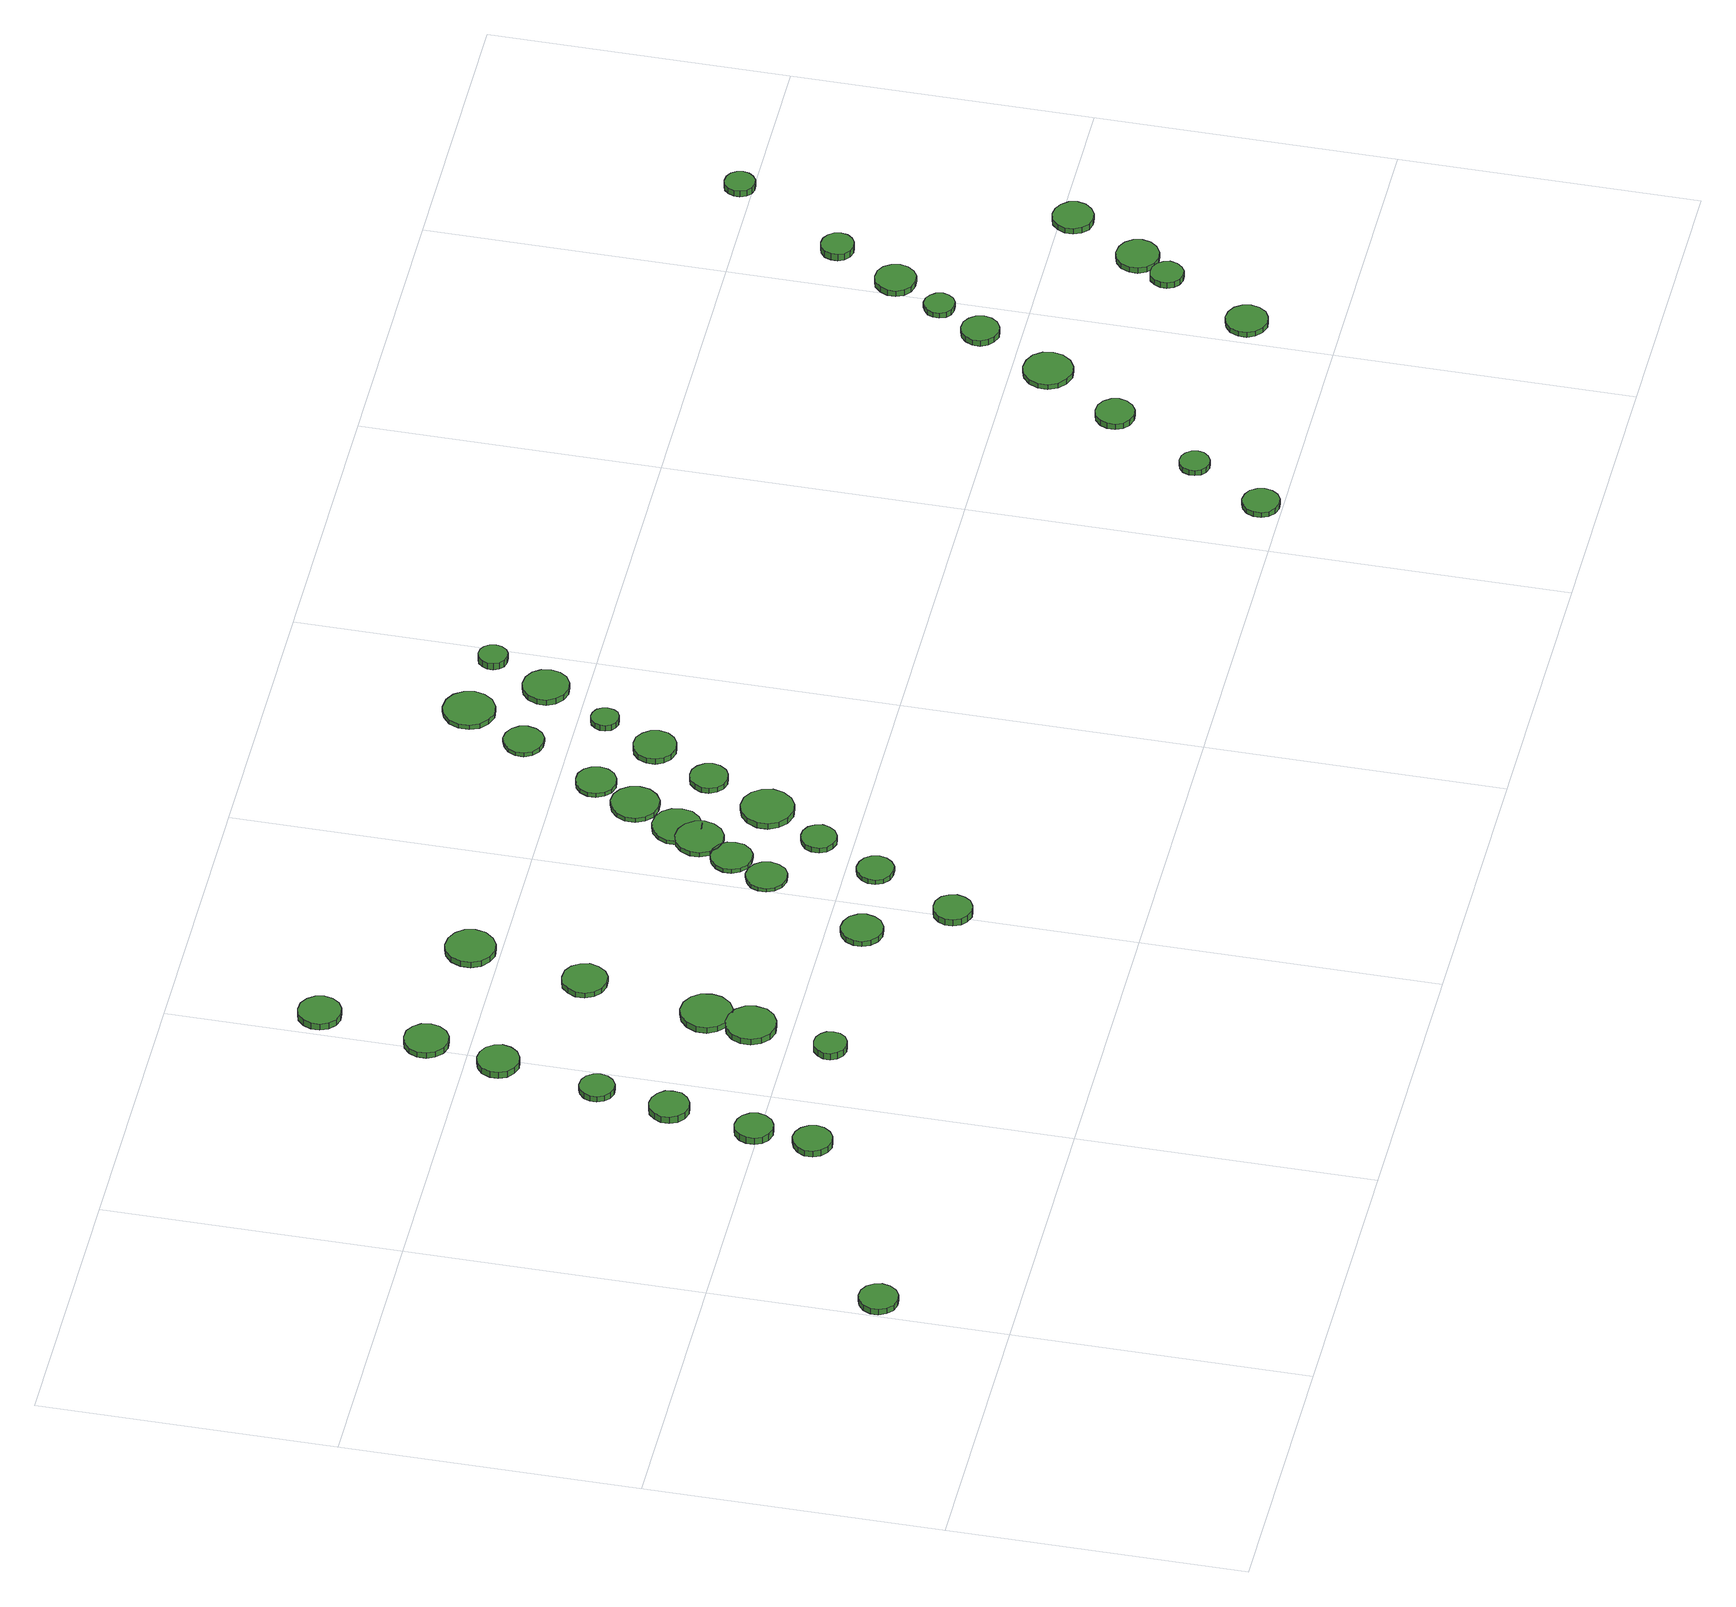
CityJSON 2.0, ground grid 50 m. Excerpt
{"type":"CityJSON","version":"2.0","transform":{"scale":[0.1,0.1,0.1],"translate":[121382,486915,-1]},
"CityObjects":{
"tree1":{"type":"SolitaryVegetationObject","attributes":{"function":"something"},"geometry":[{"type":"MultiSurface","lod":"1","boundaries":[[[0,1,2,3,4,5,6,7,8,9,10,11,12,13,14]],[[15,16,17,18,19,20,21,22,23,24,25,26,27,28,29]],[[0,29,28,1]],[[1,28,27,2]],[[2,27,26,3]],[[3,26,25,4]],[[4,25,24,5]],[[5,24,23,6]],[[6,23,22,7]],[[7,22,21,8]],[[8,21,20,9]],[[9,20,19,10]],[[10,19,18,11]],[[11,18,17,12]],[[12,17,16,13]],[[13,16,15,14]],[[14,15,29,0]]]}]},
"tree2":{"type":"SolitaryVegetationObject","attributes":{"function":"something"},"geometry":[{"type":"MultiSurface","lod":"1","boundaries":[[[30,31,32,33,34,35,36,37,38,39,40,41,42,43,44]],[[45,46,47,48,49,50,51,52,53,54,55,56,57,58,59]],[[30,59,58,31]],[[31,58,57,32]],[[32,57,56,33]],[[33,56,55,34]],[[34,55,54,35]],[[35,54,53,36]],[[36,53,52,37]],[[37,52,51,38]],[[38,51,50,39]],[[39,50,49,40]],[[40,49,48,41]],[[41,48,47,42]],[[42,47,46,43]],[[43,46,45,44]],[[44,45,59,30]]]}]},
"tree3":{"type":"SolitaryVegetationObject","attributes":{"function":"something"},"geometry":[{"type":"MultiSurface","lod":"1","boundaries":[[[60,61,62,63,64,65,66,67,68,69,70,71,72,73,74]],[[75,76,77,78,79,80,81,82,83,84,85,86,87,88,89]],[[60,89,88,61]],[[61,88,87,62]],[[62,87,86,63]],[[63,86,85,64]],[[64,85,84,65]],[[65,84,83,66]],[[66,83,82,67]],[[67,82,81,68]],[[68,81,80,69]],[[69,80,79,70]],[[70,79,78,71]],[[71,78,77,72]],[[72,77,76,73]],[[73,76,75,74]],[[74,75,89,60]]]}]},
"tree4":{"type":"SolitaryVegetationObject","attributes":{"function":"something"},"geometry":[{"type":"MultiSurface","lod":"1","boundaries":[[[90,91,92,93,94,95,96,97,98,99,100,101,102,103,104]],[[105,106,107,108,109,110,111,112,113,114,115,116,117,118,119]],[[90,119,118,91]],[[91,118,117,92]],[[92,117,116,93]],[[93,116,115,94]],[[94,115,114,95]],[[95,114,113,96]],[[96,113,112,97]],[[97,112,111,98]],[[98,111,110,99]],[[99,110,109,100]],[[100,109,108,101]],[[101,108,107,102]],[[102,107,106,103]],[[103,106,105,104]],[[104,105,119,90]]]}]},
"tree5":{"type":"SolitaryVegetationObject","attributes":{"function":"something"},"geometry":[{"type":"MultiSurface","lod":"1","boundaries":[[[120,121,122,123,124,125,126,127,128,129,130,131,132,133,134]],[[135,136,137,138,139,140,141,142,143,144,145,146,147,148,149]],[[120,149,148,121]],[[121,148,147,122]],[[122,147,146,123]],[[123,146,145,124]],[[124,145,144,125]],[[125,144,143,126]],[[126,143,142,127]],[[127,142,141,128]],[[128,141,140,129]],[[129,140,139,130]],[[130,139,138,131]],[[131,138,137,132]],[[132,137,136,133]],[[133,136,135,134]],[[134,135,149,120]]]}]},
"tree6":{"type":"SolitaryVegetationObject","attributes":{"function":"something"},"geometry":[{"type":"MultiSurface","lod":"1","boundaries":[[[150,151,152,153,154,155,156,157,158,159,160,161,162,163,164]],[[165,166,167,168,169,170,171,172,173,174,175,176,177,178,179]],[[150,179,178,151]],[[151,178,177,152]],[[152,177,176,153]],[[153,176,175,154]],[[154,175,174,155]],[[155,174,173,156]],[[156,173,172,157]],[[157,172,171,158]],[[158,171,170,159]],[[159,170,169,160]],[[160,169,168,161]],[[161,168,167,162]],[[162,167,166,163]],[[163,166,165,164]],[[164,165,179,150]]]}]},
"tree7":{"type":"SolitaryVegetationObject","attributes":{"function":"something"},"geometry":[{"type":"MultiSurface","lod":"1","boundaries":[[[180,181,182,183,184,185,186,187,188,189,190,191,192,193,194]],[[195,196,197,198,199,200,201,202,203,204,205,206,207,208,209]],[[180,209,208,181]],[[181,208,207,182]],[[182,207,206,183]],[[183,206,205,184]],[[184,205,204,185]],[[185,204,203,186]],[[186,203,202,187]],[[187,202,201,188]],[[188,201,200,189]],[[189,200,199,190]],[[190,199,198,191]],[[191,198,197,192]],[[192,197,196,193]],[[193,196,195,194]],[[194,195,209,180]]]}]},
"tree8":{"type":"SolitaryVegetationObject","attributes":{"function":"something"},"geometry":[{"type":"MultiSurface","lod":"1","boundaries":[[[210,211,212,213,214,215,216,217,218,219,220,221,222,223,224]],[[225,226,227,228,229,230,231,232,233,234,235,236,237,238,239]],[[210,239,238,211]],[[211,238,237,212]],[[212,237,236,213]],[[213,236,235,214]],[[214,235,234,215]],[[215,234,233,216]],[[216,233,232,217]],[[217,232,231,218]],[[218,231,230,219]],[[219,230,229,220]],[[220,229,228,221]],[[221,228,227,222]],[[222,227,226,223]],[[223,226,225,224]],[[224,225,239,210]]]}]},
"tree9":{"type":"SolitaryVegetationObject","attributes":{"function":"something"},"geometry":[{"type":"MultiSurface","lod":"1","boundaries":[[[240,241,242,243,244,245,246,247,248,249,250,251,252,253,254]],[[255,256,257,258,259,260,261,262,263,264,265,266,267,268,269]],[[240,269,268,241]],[[241,268,267,242]],[[242,267,266,243]],[[243,266,265,244]],[[244,265,264,245]],[[245,264,263,246]],[[246,263,262,247]],[[247,262,261,248]],[[248,261,260,249]],[[249,260,259,250]],[[250,259,258,251]],[[251,258,257,252]],[[252,257,256,253]],[[253,256,255,254]],[[254,255,269,240]]]}]},
"tree10":{"type":"SolitaryVegetationObject","attributes":{"function":"something"},"geometry":[{"type":"MultiSurface","lod":"1","boundaries":[[[270,271,272,273,274,275,276,277,278,279,280,281,282,283,284]],[[285,286,287,288,289,290,291,292,293,294,295,296,297,298,299]],[[270,299,298,271]],[[271,298,297,272]],[[272,297,296,273]],[[273,296,295,274]],[[274,295,294,275]],[[275,294,293,276]],[[276,293,292,277]],[[277,292,291,278]],[[278,291,290,279]],[[279,290,289,280]],[[280,289,288,281]],[[281,288,287,282]],[[282,287,286,283]],[[283,286,285,284]],[[284,285,299,270]]]}]},
"tree11":{"type":"SolitaryVegetationObject","attributes":{"function":"something"},"geometry":[{"type":"MultiSurface","lod":"1","boundaries":[[[300,301,302,303,304,305,306,307,308,309,310,311,312,313,314]],[[315,316,317,318,319,320,321,322,323,324,325,326,327,328,329]],[[300,329,328,301]],[[301,328,327,302]],[[302,327,326,303]],[[303,326,325,304]],[[304,325,324,305]],[[305,324,323,306]],[[306,323,322,307]],[[307,322,321,308]],[[308,321,320,309]],[[309,320,319,310]],[[310,319,318,311]],[[311,318,317,312]],[[312,317,316,313]],[[313,316,315,314]],[[314,315,329,300]]]}]},
"tree12":{"type":"SolitaryVegetationObject","attributes":{"function":"something"},"geometry":[{"type":"MultiSurface","lod":"1","boundaries":[[[330,331,332,333,334,335,336,337,338,339,340,341,342,343,344]],[[345,346,347,348,349,350,351,352,353,354,355,356,357,358,359]],[[330,359,358,331]],[[331,358,357,332]],[[332,357,356,333]],[[333,356,355,334]],[[334,355,354,335]],[[335,354,353,336]],[[336,353,352,337]],[[337,352,351,338]],[[338,351,350,339]],[[339,350,349,340]],[[340,349,348,341]],[[341,348,347,342]],[[342,347,346,343]],[[343,346,345,344]],[[344,345,359,330]]]}]},
"tree13":{"type":"SolitaryVegetationObject","attributes":{"function":"something"},"geometry":[{"type":"MultiSurface","lod":"1","boundaries":[[[360,361,362,363,364,365,366,367,368,369,370,371,372,373,374]],[[375,376,377,378,379,380,381,382,383,384,385,386,387,388,389]],[[360,389,388,361]],[[361,388,387,362]],[[362,387,386,363]],[[363,386,385,364]],[[364,385,384,365]],[[365,384,383,366]],[[366,383,382,367]],[[367,382,381,368]],[[368,381,380,369]],[[369,380,379,370]],[[370,379,378,371]],[[371,378,377,372]],[[372,377,376,373]],[[373,376,375,374]],[[374,375,389,360]]]}]},
"tree14":{"type":"SolitaryVegetationObject","attributes":{"function":"something"},"geometry":[{"type":"MultiSurface","lod":"1","boundaries":[[[390,391,392,393,394,395,396,397,398,399,400,401,402,403,404]],[[405,406,407,408,409,410,411,412,413,414,415,416,417,418,419]],[[390,419,418,391]],[[391,418,417,392]],[[392,417,416,393]],[[393,416,415,394]],[[394,415,414,395]],[[395,414,413,396]],[[396,413,412,397]],[[397,412,411,398]],[[398,411,410,399]],[[399,410,409,400]],[[400,409,408,401]],[[401,408,407,402]],[[402,407,406,403]],[[403,406,405,404]],[[404,405,419,390]]]}]},
"tree15":{"type":"SolitaryVegetationObject","attributes":{"function":"something"},"geometry":[{"type":"MultiSurface","lod":"1","boundaries":[[[420,421,422,423,424,425,426,427,428,429,430,431,432,433,434]],[[435,436,437,438,439,440,441,442,443,444,445,446,447,448,449]],[[420,449,448,421]],[[421,448,447,422]],[[422,447,446,423]],[[423,446,445,424]],[[424,445,444,425]],[[425,444,443,426]],[[426,443,442,427]],[[427,442,441,428]],[[428,441,440,429]],[[429,440,439,430]],[[430,439,438,431]],[[431,438,437,432]],[[432,437,436,433]],[[433,436,435,434]],[[434,435,449,420]]]}]},
"tree16":{"type":"SolitaryVegetationObject","attributes":{"function":"something"},"geometry":[{"type":"MultiSurface","lod":"1","boundaries":[[[450,451,452,453,454,455,456,457,458,459,460,461,462,463,464]],[[465,466,467,468,469,470,471,472,473,474,475,476,477,478,479]],[[450,479,478,451]],[[451,478,477,452]],[[452,477,476,453]],[[453,476,475,454]],[[454,475,474,455]],[[455,474,473,456]],[[456,473,472,457]],[[457,472,471,458]],[[458,471,470,459]],[[459,470,469,460]],[[460,469,468,461]],[[461,468,467,462]],[[462,467,466,463]],[[463,466,465,464]],[[464,465,479,450]]]}]},
"tree17":{"type":"SolitaryVegetationObject","attributes":{"function":"something"},"geometry":[{"type":"MultiSurface","lod":"1","boundaries":[[[480,481,482,483,484,485,486,487,488,489,490,491,492,493,494]],[[495,496,497,498,499,500,501,502,503,504,505,506,507,508,509]],[[480,509,508,481]],[[481,508,507,482]],[[482,507,506,483]],[[483,506,505,484]],[[484,505,504,485]],[[485,504,503,486]],[[486,503,502,487]],[[487,502,501,488]],[[488,501,500,489]],[[489,500,499,490]],[[490,499,498,491]],[[491,498,497,492]],[[492,497,496,493]],[[493,496,495,494]],[[494,495,509,480]]]}]},
"tree18":{"type":"SolitaryVegetationObject","attributes":{"function":"something"},"geometry":[{"type":"MultiSurface","lod":"1","boundaries":[[[510,511,512,513,514,515,516,517,518,519,520,521,522,523,524]],[[525,526,527,528,529,530,531,532,533,534,535,536,537,538,539]],[[510,539,538,511]],[[511,538,537,512]],[[512,537,536,513]],[[513,536,535,514]],[[514,535,534,515]],[[515,534,533,516]],[[516,533,532,517]],[[517,532,531,518]],[[518,531,530,519]],[[519,530,529,520]],[[520,529,528,521]],[[521,528,527,522]],[[522,527,526,523]],[[523,526,525,524]],[[524,525,539,510]]]}]},
"tree19":{"type":"SolitaryVegetationObject","attributes":{"function":"something"},"geometry":[{"type":"MultiSurface","lod":"1","boundaries":[[[540,541,542,543,544,545,546,547,548,549,550,551,552,553,554]],[[555,556,557,558,559,560,561,562,563,564,565,566,567,568,569]],[[540,569,568,541]],[[541,568,567,542]],[[542,567,566,543]],[[543,566,565,544]],[[544,565,564,545]],[[545,564,563,546]],[[546,563,562,547]],[[547,562,561,548]],[[548,561,560,549]],[[549,560,559,550]],[[550,559,558,551]],[[551,558,557,552]],[[552,557,556,553]],[[553,556,555,554]],[[554,555,569,540]]]}]},
"tree20":{"type":"SolitaryVegetationObject","attributes":{"function":"something"},"geometry":[{"type":"MultiSurface","lod":"1","boundaries":[[[570,571,572,573,574,575,576,577,578,579,580,581,582,583,584]],[[585,586,587,588,589,590,591,592,593,594,595,596,597,598,599]],[[570,599,598,571]],[[571,598,597,572]],[[572,597,596,573]],[[573,596,595,574]],[[574,595,594,575]],[[575,594,593,576]],[[576,593,592,577]],[[577,592,591,578]],[[578,591,590,579]],[[579,590,589,580]],[[580,589,588,581]],[[581,588,587,582]],[[582,587,586,583]],[[583,586,585,584]],[[584,585,599,570]]]}]},
"tree21":{"type":"SolitaryVegetationObject","attributes":{"function":"something"},"geometry":[{"type":"MultiSurface","lod":"1","boundaries":[[[600,601,602,603,604,605,606,607,608,609,610,611,612,613,614]],[[615,616,617,618,619,620,621,622,623,624,625,626,627,628,629]],[[600,629,628,601]],[[601,628,627,602]],[[602,627,626,603]],[[603,626,625,604]],[[604,625,624,605]],[[605,624,623,606]],[[606,623,622,607]],[[607,622,621,608]],[[608,621,620,609]],[[609,620,619,610]],[[610,619,618,611]],[[611,618,617,612]],[[612,617,616,613]],[[613,616,615,614]],[[614,615,629,600]]]}]},
"tree22":{"type":"SolitaryVegetationObject","attributes":{"function":"something"},"geometry":[{"type":"MultiSurface","lod":"1","boundaries":[[[630,631,632,633,634,635,636,637,638,639,640,641,642,643,644]],[[645,646,647,648,649,650,651,652,653,654,655,656,657,658,659]],[[630,659,658,631]],[[631,658,657,632]],[[632,657,656,633]],[[633,656,655,634]],[[634,655,654,635]],[[635,654,653,636]],[[636,653,652,637]],[[637,652,651,638]],[[638,651,650,639]],[[639,650,649,640]],[[640,649,648,641]],[[641,648,647,642]],[[642,647,646,643]],[[643,646,645,644]],[[644,645,659,630]]]}]},
"tree23":{"type":"SolitaryVegetationObject","attributes":{"function":"something"},"geometry":[{"type":"MultiSurface","lod":"1","boundaries":[[[660,661,662,663,664,665,666,667,668,669,670,671,672,673,674]],[[675,676,677,678,679,680,681,682,683,684,685,686,687,688,689]],[[660,689,688,661]],[[661,688,687,662]],[[662,687,686,663]],[[663,686,685,664]],[[664,685,684,665]],[[665,684,683,666]],[[666,683,682,667]],[[667,682,681,668]],[[668,681,680,669]],[[669,680,679,670]],[[670,679,678,671]],[[671,678,677,672]],[[672,677,676,673]],[[673,676,675,674]],[[674,675,689,660]]]}]},
"tree24":{"type":"SolitaryVegetationObject","attributes":{"function":"something"},"geometry":[{"type":"MultiSurface","lod":"1","boundaries":[[[690,691,692,693,694,695,696,697,698,699,700,701,702,703,704]],[[705,706,707,708,709,710,711,712,713,714,715,716,717,718,719]],[[690,719,718,691]],[[691,718,717,692]],[[692,717,716,693]],[[693,716,715,694]],[[694,715,714,695]],[[695,714,713,696]],[[696,713,712,697]],[[697,712,711,698]],[[698,711,710,699]],[[699,710,709,700]],[[700,709,708,701]],[[701,708,707,702]],[[702,707,706,703]],[[703,706,705,704]],[[704,705,719,690]]]}]},
"tree25":{"type":"SolitaryVegetationObject","attributes":{"function":"something"},"geometry":[{"type":"MultiSurface","lod":"1","boundaries":[[[720,721,722,723,724,725,726,727,728,729,730,731,732,733,734]],[[735,736,737,738,739,740,741,742,743,744,745,746,747,748,749]],[[720,749,748,721]],[[721,748,747,722]],[[722,747,746,723]],[[723,746,745,724]],[[724,745,744,725]],[[725,744,743,726]],[[726,743,742,727]],[[727,742,741,728]],[[728,741,740,729]],[[729,740,739,730]],[[730,739,738,731]],[[731,738,737,732]],[[732,737,736,733]],[[733,736,735,734]],[[734,735,749,720]]]}]},
"tree26":{"type":"SolitaryVegetationObject","attributes":{"function":"something"},"geometry":[{"type":"MultiSurface","lod":"1","boundaries":[[[750,751,752,753,754,755,756,757,758,759,760,761,762,763,764]],[[765,766,767,768,769,770,771,772,773,774,775,776,777,778,779]],[[750,779,778,751]],[[751,778,777,752]],[[752,777,776,753]],[[753,776,775,754]],[[754,775,774,755]],[[755,774,773,756]],[[756,773,772,757]],[[757,772,771,758]],[[758,771,770,759]],[[759,770,769,760]],[[760,769,768,761]],[[761,768,767,762]],[[762,767,766,763]],[[763,766,765,764]],[[764,765,779,750]]]}]},
"tree27":{"type":"SolitaryVegetationObject","attributes":{"function":"something"},"geometry":[{"type":"MultiSurface","lod":"1","boundaries":[[[780,781,782,783,784,785,786,787,788,789,790,791,792,793,794]],[[795,796,797,798,799,800,801,802,803,804,805,806,807,808,809]],[[780,809,808,781]],[[781,808,807,782]],[[782,807,806,783]],[[783,806,805,784]],[[784,805,804,785]],[[785,804,803,786]],[[786,803,802,787]],[[787,802,801,788]],[[788,801,800,789]],[[789,800,799,790]],[[790,799,798,791]],[[791,798,797,792]],[[792,797,796,793]],[[793,796,795,794]],[[794,795,809,780]]]}]},
"tree28":{"type":"SolitaryVegetationObject","attributes":{"function":"something"},"geometry":[{"type":"MultiSurface","lod":"1","boundaries":[[[810,811,812,813,814,815,816,817,818,819,820,821,822,823,824]],[[825,826,827,828,829,830,831,832,833,834,835,836,837,838,839]],[[810,839,838,811]],[[811,838,837,812]],[[812,837,836,813]],[[813,836,835,814]],[[814,835,834,815]],[[815,834,833,816]],[[816,833,832,817]],[[817,832,831,818]],[[818,831,830,819]],[[819,830,829,820]],[[820,829,828,821]],[[821,828,827,822]],[[822,827,826,823]],[[823,826,825,824]],[[824,825,839,810]]]}]},
"tree29":{"type":"SolitaryVegetationObject","attributes":{"function":"something"},"geometry":[{"type":"MultiSurface","lod":"1","boundaries":[[[840,841,842,843,844,845,846,847,848,849,850,851,852,853,854]],[[855,856,857,858,859,860,861,862,863,864,865,866,867,868,869]],[[840,869,868,841]],[[841,868,867,842]],[[842,867,866,843]],[[843,866,865,844]],[[844,865,864,845]],[[845,864,863,846]],[[846,863,862,847]],[[847,862,861,848]],[[848,861,860,849]],[[849,860,859,850]],[[850,859,858,851]],[[851,858,857,852]],[[852,857,856,853]],[[853,856,855,854]],[[854,855,869,840]]]}]},
"tree30":{"type":"SolitaryVegetationObject","attributes":{"function":"something"},"geometry":[{"type":"MultiSurface","lod":"1","boundaries":[[[870,871,872,873,874,875,876,877,878,879,880,881,882,883,884]],[[885,886,887,888,889,890,891,892,893,894,895,896,897,898,899]],[[870,899,898,871]],[[871,898,897,872]],[[872,897,896,873]],[[873,896,895,874]],[[874,895,894,875]],[[875,894,893,876]],[[876,893,892,877]],[[877,892,891,878]],[[878,891,890,879]],[[879,890,889,880]],[[880,889,888,881]],[[881,888,887,882]],[[882,887,886,883]],[[883,886,885,884]],[[884,885,899,870]]]}]},
"tree31":{"type":"SolitaryVegetationObject","attributes":{"function":"something"},"geometry":[{"type":"MultiSurface","lod":"1","boundaries":[[[900,901,902,903,904,905,906,907,908,909,910,911,912,913,914]],[[915,916,917,918,919,920,921,922,923,924,925,926,927,928,929]],[[900,929,928,901]],[[901,928,927,902]],[[902,927,926,903]],[[903,926,925,904]],[[904,925,924,905]],[[905,924,923,906]],[[906,923,922,907]],[[907,922,921,908]],[[908,921,920,909]],[[909,920,919,910]],[[910,919,918,911]],[[911,918,917,912]],[[912,917,916,913]],[[913,916,915,914]],[[914,915,929,900]]]}]},
"tree32":{"type":"SolitaryVegetationObject","attributes":{"function":"something"},"geometry":[{"type":"MultiSurface","lod":"1","boundaries":[[[930,931,932,933,934,935,936,937,938,939,940,941,942,943,944]],[[945,946,947,948,949,950,951,952,953,954,955,956,957,958,959]],[[930,959,958,931]],[[931,958,957,932]],[[932,957,956,933]],[[933,956,955,934]],[[934,955,954,935]],[[935,954,953,936]],[[936,953,952,937]],[[937,952,951,938]],[[938,951,950,939]],[[939,950,949,940]],[[940,949,948,941]],[[941,948,947,942]],[[942,947,946,943]],[[943,946,945,944]],[[944,945,959,930]]]}]},
"tree33":{"type":"SolitaryVegetationObject","attributes":{"function":"something"},"geometry":[{"type":"MultiSurface","lod":"1","boundaries":[[[960,961,962,963,964,965,966,967,968,969,970,971,972,973,974]],[[975,976,977,978,979,980,981,982,983,984,985,986,987,988,989]],[[960,989,988,961]],[[961,988,987,962]],[[962,987,986,963]],[[963,986,985,964]],[[964,985,984,965]],[[965,984,983,966]],[[966,983,982,967]],[[967,982,981,968]],[[968,981,980,969]],[[969,980,979,970]],[[970,979,978,971]],[[971,978,977,972]],[[972,977,976,973]],[[973,976,975,974]],[[974,975,989,960]]]}]},
"tree34":{"type":"SolitaryVegetationObject","attributes":{"function":"something"},"geometry":[{"type":"MultiSurface","lod":"1","boundaries":[[[990,991,992,993,994,995,996,997,998,999,1000,1001,1002,1003,1004]],[[1005,1006,1007,1008,1009,1010,1011,1012,1013,1014,1015,1016,1017,1018,1019]],[[990,1019,1018,991]],[[991,1018,1017,992]],[[992,1017,1016,993]],[[993,1016,1015,994]],[[994,1015,1014,995]],[[995,1014,1013,996]],[[996,1013,1012,997]],[[997,1012,1011,998]],[[998,1011,1010,999]],[[999,1010,1009,1000]],[[1000,1009,1008,1001]],[[1001,1008,1007,1002]],[[1002,1007,1006,1003]],[[1003,1006,1005,1004]],[[1004,1005,1019,990]]]}]},
"tree35":{"type":"SolitaryVegetationObject","attributes":{"function":"something"},"geometry":[{"type":"MultiSurface","lod":"1","boundaries":[[[1020,1021,1022,1023,1024,1025,1026,1027,1028,1029,1030,1031,1032,1033,1034]],[[1035,1036,1037,1038,1039,1040,1041,1042,1043,1044,1045,1046,1047,1048,1049]],[[1020,1049,1048,1021]],[[1021,1048,1047,1022]],[[1022,1047,1046,1023]],[[1023,1046,1045,1024]],[[1024,1045,1044,1025]],[[1025,1044,1043,1026]],[[1026,1043,1042,1027]],[[1027,1042,1041,1028]],[[1028,1041,1040,1029]],[[1029,1040,1039,1030]],[[1030,1039,1038,1031]],[[1031,1038,1037,1032]],[[1032,1037,1036,1033]],[[1033,1036,1035,1034]],[[1034,1035,1049,1020]]]}]},
"tree36":{"type":"SolitaryVegetationObject","attributes":{"function":"something"},"geometry":[{"type":"MultiSurface","lod":"1","boundaries":[[[1050,1051,1052,1053,1054,1055,1056,1057,1058,1059,1060,1061,1062,1063,1064]],[[1065,1066,1067,1068,1069,1070,1071,1072,1073,1074,1075,1076,1077,1078,1079]],[[1050,1079,1078,1051]],[[1051,1078,1077,1052]],[[1052,1077,1076,1053]],[[1053,1076,1075,1054]],[[1054,1075,1074,1055]],[[1055,1074,1073,1056]],[[1056,1073,1072,1057]],[[1057,1072,1071,1058]],[[1058,1071,1070,1059]],[[1059,1070,1069,1060]],[[1060,1069,1068,1061]],[[1061,1068,1067,1062]],[[1062,1067,1066,1063]],[[1063,1066,1065,1064]],[[1064,1065,1079,1050]]]}]},
"tree37":{"type":"SolitaryVegetationObject","attributes":{"function":"something"},"geometry":[{"type":"MultiSurface","lod":"1","boundaries":[[[1080,1081,1082,1083,1084,1085,1086,1087,1088,1089,1090,1091,1092,1093,1094]],[[1095,1096,1097,1098,1099,1100,1101,1102,1103,1104,1105,1106,1107,1108,1109]],[[1080,1109,1108,1081]],[[1081,1108,1107,1082]],[[1082,1107,1106,1083]],[[1083,1106,1105,1084]],[[1084,1105,1104,1085]],[[1085,1104,1103,1086]],[[1086,1103,1102,1087]],[[1087,1102,1101,1088]],[[1088,1101,1100,1089]],[[1089,1100,1099,1090]],[[1090,1099,1098,1091]],[[1091,1098,1097,1092]],[[1092,1097,1096,1093]],[[1093,1096,1095,1094]],[[1094,1095,1109,1080]]]}]},
"tree38":{"type":"SolitaryVegetationObject","attributes":{"function":"something"},"geometry":[{"type":"MultiSurface","lod":"1","boundaries":[[[1110,1111,1112,1113,1114,1115,1116,1117,1118,1119,1120,1121,1122,1123,1124]],[[1125,1126,1127,1128,1129,1130,1131,1132,1133,1134,1135,1136,1137,1138,1139]],[[1110,1139,1138,1111]],[[1111,1138,1137,1112]],[[1112,1137,1136,1113]],[[1113,1136,1135,1114]],[[1114,1135,1134,1115]],[[1115,1134,1133,1116]],[[1116,1133,1132,1117]],[[1117,1132,1131,1118]],[[1118,1131,1130,1119]],[[1119,1130,1129,1120]],[[1120,1129,1128,1121]],[[1121,1128,1127,1122]],[[1122,1127,1126,1123]],[[1123,1126,1125,1124]],[[1124,1125,1139,1110]]]}]},
"tree39":{"type":"SolitaryVegetationObject","attributes":{"function":"something"},"geometry":[{"type":"MultiSurface","lod":"1","boundaries":[[[1140,1141,1142,1143,1144,1145,1146,1147,1148,1149,1150,1151,1152,1153,1154]],[[1155,1156,1157,1158,1159,1160,1161,1162,1163,1164,1165,1166,1167,1168,1169]],[[1140,1169,1168,1141]],[[1141,1168,1167,1142]],[[1142,1167,1166,1143]],[[1143,1166,1165,1144]],[[1144,1165,1164,1145]],[[1145,1164,1163,1146]],[[1146,1163,1162,1147]],[[1147,1162,1161,1148]],[[1148,1161,1160,1149]],[[1149,1160,1159,1150]],[[1150,1159,1158,1151]],[[1151,1158,1157,1152]],[[1152,1157,1156,1153]],[[1153,1156,1155,1154]],[[1154,1155,1169,1140]]]}]},
"tree40":{"type":"SolitaryVegetationObject","attributes":{"function":"something"},"geometry":[{"type":"MultiSurface","lod":"1","boundaries":[[[1170,1171,1172,1173,1174,1175,1176,1177,1178,1179,1180,1181,1182,1183,1184]],[[1185,1186,1187,1188,1189,1190,1191,1192,1193,1194,1195,1196,1197,1198,1199]],[[1170,1199,1198,1171]],[[1171,1198,1197,1172]],[[1172,1197,1196,1173]],[[1173,1196,1195,1174]],[[1174,1195,1194,1175]],[[1175,1194,1193,1176]],[[1176,1193,1192,1177]],[[1177,1192,1191,1178]],[[1178,1191,1190,1179]],[[1179,1190,1189,1180]],[[1180,1189,1188,1181]],[[1181,1188,1187,1182]],[[1182,1187,1186,1183]],[[1183,1186,1185,1184]],[[1184,1185,1199,1170]]]}]},
"tree41":{"type":"SolitaryVegetationObject","attributes":{"function":"something"},"geometry":[{"type":"MultiSurface","lod":"1","boundaries":[[[1200,1201,1202,1203,1204,1205,1206,1207,1208,1209,1210,1211,1212,1213,1214]],[[1215,1216,1217,1218,1219,1220,1221,1222,1223,1224,1225,1226,1227,1228,1229]],[[1200,1229,1228,1201]],[[1201,1228,1227,1202]],[[1202,1227,1226,1203]],[[1203,1226,1225,1204]],[[1204,1225,1224,1205]],[[1205,1224,1223,1206]],[[1206,1223,1222,1207]],[[1207,1222,1221,1208]],[[1208,1221,1220,1209]],[[1209,1220,1219,1210]],[[1210,1219,1218,1211]],[[1211,1218,1217,1212]],[[1212,1217,1216,1213]],[[1213,1216,1215,1214]],[[1214,1215,1229,1200]]]}]},
"tree42":{"type":"SolitaryVegetationObject","attributes":{"function":"something"},"geometry":[{"type":"MultiSurface","lod":"1","boundaries":[[[1230,1231,1232,1233,1234,1235,1236,1237,1238,1239,1240,1241,1242,1243,1244]],[[1245,1246,1247,1248,1249,1250,1251,1252,1253,1254,1255,1256,1257,1258,1259]],[[1230,1259,1258,1231]],[[1231,1258,1257,1232]],[[1232,1257,1256,1233]],[[1233,1256,1255,1234]],[[1234,1255,1254,1235]],[[1235,1254,1253,1236]],[[1236,1253,1252,1237]],[[1237,1252,1251,1238]],[[1238,1251,1250,1239]],[[1239,1250,1249,1240]],[[1240,1249,1248,1241]],[[1241,1248,1247,1242]],[[1242,1247,1246,1243]],[[1243,1246,1245,1244]],[[1244,1245,1259,1230]]]}]},
"tree43":{"type":"SolitaryVegetationObject","attributes":{"function":"something"},"geometry":[{"type":"MultiSurface","lod":"1","boundaries":[[[1260,1261,1262,1263,1264,1265,1266,1267,1268,1269,1270,1271,1272,1273,1274]],[[1275,1276,1277,1278,1279,1280,1281,1282,1283,1284,1285,1286,1287,1288,1289]],[[1260,1289,1288,1261]],[[1261,1288,1287,1262]],[[1262,1287,1286,1263]],[[1263,1286,1285,1264]],[[1264,1285,1284,1265]],[[1265,1284,1283,1266]],[[1266,1283,1282,1267]],[[1267,1282,1281,1268]],[[1268,1281,1280,1269]],[[1269,1280,1279,1270]],[[1270,1279,1278,1271]],[[1271,1278,1277,1272]],[[1272,1277,1276,1273]],[[1273,1276,1275,1274]],[[1274,1275,1289,1260]]]}]},
"tree44":{"type":"SolitaryVegetationObject","attributes":{"function":"something"},"geometry":[{"type":"MultiSurface","lod":"1","boundaries":[[[1290,1291,1292,1293,1294,1295,1296,1297,1298,1299,1300,1301,1302,1303,1304]],[[1305,1306,1307,1308,1309,1310,1311,1312,1313,1314,1315,1316,1317,1318,1319]],[[1290,1319,1318,1291]],[[1291,1318,1317,1292]],[[1292,1317,1316,1293]],[[1293,1316,1315,1294]],[[1294,1315,1314,1295]],[[1295,1314,1313,1296]],[[1296,1313,1312,1297]],[[1297,1312,1311,1298]],[[1298,1311,1310,1299]],[[1299,1310,1309,1300]],[[1300,1309,1308,1301]],[[1301,1308,1307,1302]],[[1302,1307,1306,1303]],[[1303,1306,1305,1304]],[[1304,1305,1319,1290]]]}]}
},
"vertices":[
[70,225,17],[67,238,17],[59,249,17],[47,256,17],[34,257,17],[21,253,17],[11,244,17],[5,231,17],[5,218,17],[11,205,17],[21,196,17],[34,192,17],[47,193,17],[59,200,17],[67,211,17],[67,211,6],[59,200,6],[47,193,6],[34,192,6],[21,196,6],[11,205,6],[5,218,6],[5,231,6],[11,244,6],[21,253,6],[34,257,6],[47,256,6],[59,249,6],[67,238,6],[70,225,6],
[423,408,27],[420,421,27],[412,432,27],[401,439,27],[387,441,27],[374,436,27],[364,427,27],[358,415,27],[358,401,27],[364,389,27],[374,380,27],[387,375,27],[401,377,27],[412,384,27],[420,395,27],[420,395,15],[412,384,15],[401,377,15],[387,375,15],[374,380,15],[364,389,15],[358,401,15],[358,415,15],[364,427,15],[374,436,15],[387,441,15],[401,439,15],[412,432,15],[420,421,15],[423,408,15],
[438,508,23],[435,521,23],[427,532,23],[416,538,23],[403,540,23],[390,536,23],[380,527,23],[375,515,23],[375,501,23],[380,489,23],[390,480,23],[403,476,23],[416,478,23],[427,484,23],[435,495,23],[435,495,10],[427,484,10],[416,478,10],[403,476,10],[390,480,10],[380,489,10],[375,501,10],[375,515,10],[380,527,10],[390,536,10],[403,540,10],[416,538,10],[427,532,10],[435,521,10],[438,508,10],
[468,654,19],[466,667,19],[457,678,19],[445,685,19],[432,687,19],[418,683,19],[408,673,19],[402,661,19],[402,647,19],[408,634,19],[418,625,19],[432,620,19],[445,622,19],[457,629,19],[466,640,19],[466,640,6],[457,629,6],[445,622,6],[432,620,6],[418,625,6],[408,634,6],[402,647,6],[402,661,6],[408,673,6],[418,683,6],[432,687,6],[445,685,6],[457,678,6],[466,667,6],[468,654,6],
[488,778,17],[485,790,17],[478,800,17],[467,806,17],[455,807,17],[444,803,17],[435,795,17],[430,784,17],[430,772,17],[435,761,17],[444,753,17],[455,749,17],[467,750,17],[478,756,17],[485,766,17],[485,766,6],[478,756,6],[467,750,6],[455,749,6],[444,753,6],[435,761,6],[430,772,6],[430,784,6],[435,795,6],[444,803,6],[455,807,6],[467,806,6],[478,800,6],[485,790,6],[488,778,6],
[662,431,23],[660,442,23],[653,451,23],[643,457,23],[632,458,23],[621,455,23],[612,447,23],[607,437,23],[607,425,23],[612,415,23],[621,407,23],[632,403,23],[643,405,23],[653,410,23],[660,420,23],[660,420,10],[653,410,10],[643,405,10],[632,403,10],[621,407,10],[612,415,10],[607,425,10],[607,437,10],[612,447,10],[621,455,10],[632,458,10],[643,457,10],[653,451,10],[660,442,10],[662,431,10],
[525,947,18],[522,961,18],[513,973,18],[500,980,18],[486,982,18],[472,977,18],[461,968,18],[455,954,18],[455,940,18],[461,926,18],[472,917,18],[486,912,18],[500,914,18],[513,921,18],[522,933,18],[522,933,6],[513,921,6],[500,914,6],[486,912,6],[472,917,6],[461,926,6],[455,940,6],[455,954,6],[461,968,6],[472,977,6],[486,982,6],[500,980,6],[513,973,6],[522,961,6],[525,947,6],
[703,568,19],[700,585,19],[689,599,19],[674,607,19],[657,609,19],[640,604,19],[627,592,19],[620,576,19],[620,559,19],[627,543,19],[640,531,19],[657,526,19],[674,528,19],[689,536,19],[700,550,19],[700,550,7],[689,536,7],[674,528,7],[657,526,7],[640,531,7],[627,543,7],[620,559,7],[620,576,7],[627,592,7],[640,604,7],[657,609,7],[674,607,7],[689,599,7],[700,585,7],[703,568,7],
[553,1071,17],[550,1087,17],[541,1099,17],[528,1107,17],[512,1108,17],[498,1104,17],[486,1093,17],[480,1079,17],[480,1064,17],[486,1050,17],[498,1039,17],[512,1034,17],[528,1036,17],[541,1044,17],[550,1056,17],[550,1056,6],[541,1044,6],[528,1036,6],[512,1034,6],[498,1039,6],[486,1050,6],[480,1064,6],[480,1079,6],[486,1093,6],[498,1104,6],[512,1108,6],[528,1107,6],[541,1099,6],[550,1087,6],[553,1071,6],
[720,644,17],[717,662,17],[706,676,17],[691,685,17],[673,687,17],[656,681,17],[643,669,17],[635,653,17],[635,635,17],[643,619,17],[656,607,17],[673,601,17],[691,603,17],[706,612,17],[717,627,17],[717,627,6],[706,612,6],[691,603,6],[673,601,6],[656,607,6],[643,619,6],[635,635,6],[635,653,6],[643,669,6],[656,681,6],[673,687,6],[691,685,6],[706,676,6],[717,662,6],[720,644,6],
[584,1254,18],[581,1268,18],[572,1280,18],[559,1288,18],[544,1289,18],[530,1285,18],[519,1275,18],[513,1261,18],[513,1246,18],[519,1233,18],[530,1223,18],[544,1218,18],[559,1220,18],[572,1227,18],[581,1239,18],[581,1239,6],[572,1227,6],[559,1220,6],[544,1218,6],[530,1223,6],[519,1233,6],[513,1246,6],[513,1261,6],[519,1275,6],[530,1285,6],[544,1289,6],[559,1288,6],[572,1280,6],[581,1268,6],[584,1254,6],
[755,853,16],[751,868,16],[742,881,16],[729,889,16],[713,890,16],[698,886,16],[687,875,16],[680,861,16],[680,845,16],[687,831,16],[698,821,16],[713,816,16],[729,817,16],[742,825,16],[751,838,16],[751,838,6],[742,825,6],[729,817,6],[713,816,6],[698,821,6],[687,831,6],[680,845,6],[680,861,6],[687,875,6],[698,886,6],[713,890,6],[729,889,6],[742,881,6],[751,868,6],[755,853,6],
[967,442,17],[964,456,17],[956,468,17],[943,475,17],[928,477,17],[915,473,17],[904,463,17],[898,449,17],[898,435,17],[904,422,17],[915,412,17],[928,407,17],[943,409,17],[956,416,17],[964,428,17],[964,428,7],[956,416,7],[943,409,7],[928,407,7],[915,412,7],[904,422,7],[898,435,7],[898,449,7],[904,463,7],[915,473,7],[928,477,7],[943,475,7],[956,468,7],[964,456,7],[967,442,7],
[798,1050,17],[795,1067,17],[784,1081,17],[769,1089,17],[752,1091,17],[736,1086,17],[723,1074,17],[716,1058,17],[716,1041,17],[723,1025,17],[736,1014,17],[752,1008,17],[769,1010,17],[784,1019,17],[795,1033,17],[795,1033,6],[784,1019,6],[769,1010,6],[752,1008,6],[736,1014,6],[723,1025,6],[716,1041,6],[716,1058,6],[723,1074,6],[736,1086,6],[752,1091,6],[769,1089,6],[784,1081,6],[795,1067,6],[798,1050,6],
[1038,308,23],[1035,321,23],[1028,332,23],[1016,339,23],[1003,340,23],[990,336,23],[980,327,23],[975,315,23],[975,302,23],[980,289,23],[990,281,23],[1003,276,23],[1016,278,23],[1028,284,23],[1035,295,23],[1035,295,10],[1028,284,10],[1016,278,10],[1003,276,10],[990,281,10],[980,289,10],[975,302,10],[975,315,10],[980,327,10],[990,336,10],[1003,340,10],[1016,339,10],[1028,332,10],[1035,321,10],[1038,308,10],
[1066,621,14],[1063,635,14],[1055,646,14],[1043,653,14],[1029,655,14],[1015,650,14],[1004,641,14],[999,628,14],[999,614,14],[1004,601,14],[1015,591,14],[1029,587,14],[1043,588,14],[1055,595,14],[1063,607,14],[1063,607,7],[1055,595,7],[1043,588,7],[1029,587,7],[1015,591,7],[1004,601,7],[999,614,7],[999,628,7],[1004,641,7],[1015,650,7],[1029,655,7],[1043,653,7],[1055,646,7],[1063,635,7],[1066,621,7],
[1115,452,16],[1112,465,16],[1105,475,16],[1094,481,16],[1081,483,16],[1069,479,16],[1059,470,16],[1054,459,16],[1054,446,16],[1059,434,16],[1069,426,16],[1081,422,16],[1094,423,16],[1105,430,16],[1112,440,16],[1112,440,7],[1105,430,7],[1094,423,7],[1081,422,7],[1069,426,7],[1059,434,7],[1054,446,7],[1054,459,7],[1059,470,7],[1069,479,7],[1081,483,7],[1094,481,7],[1105,475,7],[1112,465,7],[1115,452,7],
[1102,686,14],[1100,700,14],[1091,712,14],[1079,719,14],[1064,720,14],[1051,716,14],[1040,706,14],[1034,693,14],[1034,679,14],[1040,666,14],[1051,656,14],[1064,652,14],[1079,653,14],[1091,660,14],[1100,672,14],[1100,672,6],[1091,660,6],[1079,653,6],[1064,652,6],[1051,656,6],[1040,666,6],[1034,679,6],[1034,693,6],[1040,706,6],[1051,716,6],[1064,720,6],[1079,719,6],[1091,712,6],[1100,700,6],[1102,686,6],
[1171,558,17],[1168,570,17],[1161,580,17],[1150,586,17],[1138,587,17],[1127,583,17],[1117,575,17],[1112,564,17],[1112,551,17],[1117,540,17],[1127,532,17],[1138,528,17],[1150,529,17],[1161,536,17],[1168,546,17],[1168,546,7],[1161,536,7],[1150,529,7],[1138,528,7],[1127,532,7],[1117,540,7],[1112,551,7],[1112,564,7],[1117,575,7],[1127,583,7],[1138,587,7],[1150,586,7],[1161,580,7],[1168,570,7],[1171,558,7],
[1143,746,15],[1139,762,15],[1129,776,15],[1115,784,15],[1098,786,15],[1082,781,15],[1070,770,15],[1063,754,15],[1063,738,15],[1070,722,15],[1082,711,15],[1098,706,15],[1115,708,15],[1129,716,15],[1139,730,15],[1139,730,6],[1129,716,6],[1115,708,6],[1098,706,6],[1082,711,6],[1070,722,6],[1063,738,6],[1063,754,6],[1070,770,6],[1082,781,6],[1098,786,6],[1115,784,6],[1129,776,6],[1139,762,6],[1143,746,6],
[1166,788,14],[1163,805,14],[1153,819,14],[1138,827,14],[1121,829,14],[1105,824,14],[1092,812,14],[1085,797,14],[1085,779,14],[1092,764,14],[1105,753,14],[1121,747,14],[1138,749,14],[1153,758,14],[1163,771,14],[1163,771,6],[1153,758,6],[1138,749,6],[1121,747,6],[1105,753,6],[1092,764,6],[1085,779,6],[1085,797,6],[1092,812,6],[1105,824,6],[1121,829,6],[1138,827,6],[1153,819,6],[1163,805,6],[1166,788,6],
[1241,654,17],[1237,672,17],[1226,687,17],[1211,696,17],[1193,698,17],[1175,692,17],[1162,680,17],[1154,663,17],[1154,645,17],[1162,628,17],[1175,616,17],[1193,610,17],[1211,612,17],[1226,621,17],[1237,636,17],[1237,636,6],[1226,621,6],[1211,612,6],[1193,610,6],[1175,616,6],[1162,628,6],[1154,645,6],[1154,663,6],[1162,680,6],[1175,692,6],[1193,698,6],[1211,696,6],[1226,687,6],[1237,672,6],[1241,654,6],
[1205,866,15],[1202,882,15],[1192,896,15],[1178,904,15],[1161,906,15],[1145,900,15],[1133,889,15],[1126,874,15],[1126,857,15],[1133,842,15],[1145,831,15],[1161,826,15],[1178,827,15],[1192,836,15],[1202,849,15],[1202,849,6],[1192,836,6],[1178,827,6],[1161,826,6],[1145,831,6],[1133,842,6],[1126,857,6],[1126,874,6],[1133,889,6],[1145,900,6],[1161,906,6],[1178,904,6],[1192,896,6],[1202,882,6],[1205,866,6],
[1285,763,16],[1282,776,16],[1274,786,16],[1263,793,16],[1250,794,16],[1237,790,16],[1228,781,16],[1222,769,16],[1222,756,16],[1228,744,16],[1237,735,16],[1250,731,16],[1263,733,16],[1274,739,16],[1282,750,16],[1282,750,6],[1274,739,6],[1263,733,6],[1250,731,6],[1237,735,6],[1228,744,6],[1222,756,6],[1222,769,6],[1228,781,6],[1237,790,6],[1250,794,6],[1263,793,6],[1274,786,6],[1282,776,6],[1285,763,6],
[1241,939,14],[1238,953,14],[1230,964,14],[1218,971,14],[1204,972,14],[1190,968,14],[1180,959,14],[1174,946,14],[1174,932,14],[1180,919,14],[1190,909,14],[1204,905,14],[1218,907,14],[1230,914,14],[1238,925,14],[1238,925,6],[1230,914,6],[1218,907,6],[1204,905,6],[1190,909,6],[1180,919,6],[1174,932,6],[1174,946,6],[1180,959,6],[1190,968,6],[1204,972,6],[1218,971,6],[1230,964,6],[1238,953,6],[1241,939,6],
[1346,864,17],[1343,878,17],[1334,890,17],[1321,898,17],[1307,899,17],[1292,895,17],[1281,885,17],[1275,871,17],[1275,856,17],[1281,843,17],[1292,833,17],[1307,828,17],[1321,830,17],[1334,837,17],[1343,849,17],[1343,849,6],[1334,837,6],[1321,830,6],[1307,828,6],[1292,833,6],[1281,843,6],[1275,856,6],[1275,871,6],[1281,885,6],[1292,895,6],[1307,899,6],[1321,898,6],[1334,890,6],[1343,878,6],[1346,864,6],
[1316,1074,14],[1313,1088,14],[1305,1099,14],[1293,1106,14],[1279,1108,14],[1266,1103,14],[1255,1094,14],[1249,1081,14],[1249,1067,14],[1255,1054,14],[1266,1045,14],[1279,1041,14],[1293,1042,14],[1305,1049,14],[1313,1060,14],[1313,1060,6],[1305,1049,6],[1293,1042,6],[1279,1041,6],[1266,1045,6],[1255,1054,6],[1249,1067,6],[1249,1081,6],[1255,1094,6],[1266,1103,6],[1279,1108,6],[1293,1106,6],[1305,1099,6],[1313,1088,6],[1316,1074,6],
[1384,957,17],[1382,966,17],[1377,974,17],[1368,979,17],[1359,980,17],[1350,977,17],[1343,970,17],[1339,961,17],[1339,952,17],[1343,943,17],[1350,937,17],[1359,934,17],[1368,935,17],[1377,939,17],[1382,947,17],[1382,947,6],[1377,939,6],[1368,935,6],[1359,934,6],[1350,937,6],[1343,943,6],[1339,952,6],[1339,961,6],[1343,970,6],[1350,977,6],[1359,980,6],[1368,979,6],[1377,974,6],[1382,966,6],[1384,957,6],
[1382,1176,15],[1378,1193,15],[1368,1208,15],[1352,1217,15],[1334,1219,15],[1318,1213,15],[1304,1201,15],[1297,1185,15],[1297,1167,15],[1304,1151,15],[1318,1139,15],[1334,1133,15],[1352,1135,15],[1368,1144,15],[1378,1159,15],[1378,1159,6],[1368,1144,6],[1352,1135,6],[1334,1133,6],[1318,1139,6],[1304,1151,6],[1297,1167,6],[1297,1185,6],[1304,1201,6],[1318,1213,6],[1334,1219,6],[1352,1217,6],[1368,1208,6],[1378,1193,6],[1382,1176,6],
[1458,1066,17],[1455,1082,17],[1446,1095,17],[1432,1103,17],[1416,1105,17],[1401,1100,17],[1389,1089,17],[1382,1074,17],[1382,1058,17],[1389,1044,17],[1401,1033,17],[1416,1028,17],[1432,1030,17],[1446,1038,17],[1455,1051,17],[1455,1051,6],[1446,1038,6],[1432,1030,6],[1416,1028,6],[1401,1033,6],[1389,1044,6],[1382,1058,6],[1382,1074,6],[1389,1089,6],[1401,1100,6],[1416,1105,6],[1432,1103,6],[1446,1095,6],[1455,1082,6],[1458,1066,6],
[1496,1165,21],[1494,1175,21],[1488,1183,21],[1480,1188,21],[1470,1189,21],[1460,1186,21],[1453,1179,21],[1449,1170,21],[1449,1160,21],[1453,1151,21],[1460,1144,21],[1470,1141,21],[1480,1142,21],[1488,1147,21],[1494,1155,21],[1494,1155,8],[1488,1147,8],[1480,1142,8],[1470,1141,8],[1460,1144,8],[1453,1151,8],[1449,1160,8],[1449,1170,8],[1453,1179,8],[1460,1186,8],[1470,1189,8],[1480,1188,8],[1488,1183,8],[1494,1175,8],[1496,1165,8],
[2142,36,16],[2139,48,16],[2132,59,16],[2121,65,16],[2108,67,16],[2096,63,16],[2086,54,16],[2081,42,16],[2081,29,16],[2086,18,16],[2096,9,16],[2108,5,16],[2121,6,16],[2132,13,16],[2139,23,16],[2139,23,6],[2132,13,6],[2121,6,6],[2108,5,6],[2096,9,6],[2086,18,6],[2081,29,6],[2081,42,6],[2086,54,6],[2096,63,6],[2108,67,6],[2121,65,6],[2132,59,6],[2139,48,6],[2142,36,6],
[2211,161,16],[2209,171,16],[2202,180,16],[2193,185,16],[2183,186,16],[2173,183,16],[2165,176,16],[2161,166,16],[2161,156,16],[2165,146,16],[2173,139,16],[2183,136,16],[2193,137,16],[2202,142,16],[2209,151,16],[2209,151,6],[2202,142,6],[2193,137,6],[2183,136,6],[2173,139,6],[2165,146,6],[2161,156,6],[2161,166,6],[2165,176,6],[2173,183,6],[2183,186,6],[2193,185,6],[2202,180,6],[2209,171,6],[2211,161,6],
[2311,312,17],[2308,325,17],[2300,336,17],[2288,343,17],[2275,344,17],[2262,340,17],[2252,331,17],[2247,319,17],[2247,305,17],[2252,293,17],[2262,284,17],[2275,280,17],[2288,281,17],[2300,288,17],[2308,299,17],[2308,299,6],[2300,288,6],[2288,281,6],[2275,280,6],[2262,284,6],[2252,293,6],[2247,305,6],[2247,319,6],[2252,331,6],[2262,340,6],[2275,344,6],[2288,343,6],[2300,336,6],[2308,325,6],[2311,312,6],
[2403,440,16],[2400,457,16],[2390,471,16],[2375,479,16],[2358,481,16],[2342,476,16],[2329,464,16],[2322,449,16],[2322,432,16],[2329,416,16],[2342,405,16],[2358,399,16],[2375,401,16],[2390,410,16],[2400,424,16],[2400,424,6],[2390,410,6],[2375,401,6],[2358,399,6],[2342,405,6],[2329,416,6],[2322,432,6],[2322,449,6],[2329,464,6],[2342,476,6],[2358,481,6],[2375,479,6],[2390,471,6],[2400,457,6],[2403,440,6],
[2585,153,16],[2582,167,16],[2574,179,16],[2561,186,16],[2547,188,16],[2533,183,16],[2522,174,16],[2516,160,16],[2516,146,16],[2522,133,16],[2533,123,16],[2547,118,16],[2561,120,16],[2574,127,16],[2582,139,16],[2582,139,6],[2574,127,6],[2561,120,6],[2547,118,6],[2533,123,6],[2522,133,6],[2516,146,6],[2516,160,6],[2522,174,6],[2533,183,6],[2547,188,6],[2561,186,6],[2574,179,6],[2582,167,6],[2585,153,6],
[2468,568,17],[2465,581,17],[2457,591,17],[2446,598,17],[2433,599,17],[2420,595,17],[2411,586,17],[2405,574,17],[2405,561,17],[2411,549,17],[2420,541,17],[2433,536,17],[2446,538,17],[2457,544,17],[2465,555,17],[2465,555,6],[2457,544,6],[2446,538,6],[2433,536,6],[2420,541,6],[2411,549,6],[2405,561,6],[2405,574,6],[2411,586,6],[2420,595,6],[2433,599,6],[2446,598,6],[2457,591,6],[2465,581,6],[2468,568,6],
[2511,645,16],[2508,656,16],[2502,664,16],[2493,670,16],[2482,671,16],[2472,667,16],[2464,660,16],[2460,651,16],[2460,640,16],[2464,630,16],[2472,623,16],[2482,620,16],[2493,621,16],[2502,626,16],[2508,635,16],[2508,635,6],[2502,626,6],[2493,621,6],[2482,620,6],[2472,623,6],[2464,630,6],[2460,640,6],[2460,651,6],[2464,660,6],[2472,667,6],[2482,671,6],[2493,670,6],[2502,664,6],[2508,656,6],[2511,645,6],
[2664,303,17],[2661,314,17],[2654,323,17],[2644,329,17],[2633,330,17],[2622,327,17],[2614,319,17],[2609,308,17],[2609,297,17],[2614,286,17],[2622,279,17],[2633,275,17],[2644,276,17],[2654,282,17],[2661,291,17],[2661,291,6],[2654,282,6],[2644,276,6],[2633,275,6],[2622,279,6],[2614,286,6],[2609,297,6],[2609,308,6],[2614,319,6],[2622,327,6],[2633,330,6],[2644,329,6],[2654,323,6],[2661,314,6],[2664,303,6],
[2565,727,17],[2562,741,17],[2554,753,17],[2542,760,17],[2528,761,17],[2514,757,17],[2504,747,17],[2498,734,17],[2498,720,17],[2504,707,17],[2514,698,17],[2528,694,17],[2542,695,17],[2554,702,17],[2562,713,17],[2562,713,6],[2554,702,6],[2542,695,6],[2528,694,6],[2514,698,6],[2504,707,6],[2498,720,6],[2498,734,6],[2504,747,6],[2514,757,6],[2528,761,6],[2542,760,6],[2554,753,6],[2562,741,6],[2565,727,6],
[2707,358,17],[2704,373,17],[2695,385,17],[2682,392,17],[2667,394,17],[2653,389,17],[2642,379,17],[2636,365,17],[2636,351,17],[2642,337,17],[2653,327,17],[2667,323,17],[2682,324,17],[2695,332,17],[2704,344,17],[2704,344,6],[2695,332,6],[2682,324,6],[2667,323,6],[2653,327,6],[2642,337,6],[2636,351,6],[2636,365,6],[2642,379,6],[2653,389,6],[2667,394,6],[2682,392,6],[2695,385,6],[2704,373,6],[2707,358,6],
[2620,836,19],[2618,847,19],[2611,856,19],[2601,862,19],[2590,863,19],[2579,860,19],[2570,852,19],[2566,842,19],[2566,830,19],[2570,820,19],[2579,812,19],[2590,809,19],[2601,810,19],[2611,816,19],[2618,825,19],[2618,825,6],[2611,816,6],[2601,810,6],[2590,809,6],[2579,812,6],[2570,820,6],[2566,830,6],[2566,842,6],[2570,852,6],[2579,860,6],[2590,863,6],[2601,862,6],[2611,856,6],[2618,847,6],[2620,836,6],
[2778,480,17],[2775,494,17],[2766,505,17],[2754,512,17],[2740,514,17],[2726,510,17],[2716,500,17],[2710,487,17],[2710,473,17],[2716,460,17],[2726,450,17],[2740,446,17],[2754,448,17],[2766,455,17],[2775,466,17],[2775,466,6],[2766,455,6],[2754,448,6],[2740,446,6],[2726,450,6],[2716,460,6],[2710,473,6],[2710,487,6],[2716,500,6],[2726,510,6],[2740,514,6],[2754,512,6],[2766,505,6],[2775,494,6],[2778,480,6],
[2736,1022,20],[2734,1032,20],[2728,1041,20],[2719,1046,20],[2708,1047,20],[2698,1044,20],[2691,1037,20],[2687,1027,20],[2687,1017,20],[2691,1007,20],[2698,1000,20],[2708,997,20],[2719,998,20],[2728,1004,20],[2734,1012,20],[2734,1012,8],[2728,1004,8],[2719,998,8],[2708,997,8],[2698,1000,8],[2691,1007,8],[2687,1017,8],[2687,1027,8],[2691,1037,8],[2698,1044,8],[2708,1047,8],[2719,1046,8],[2728,1041,8],[2734,1032,8],[2736,1022,8]
]}
